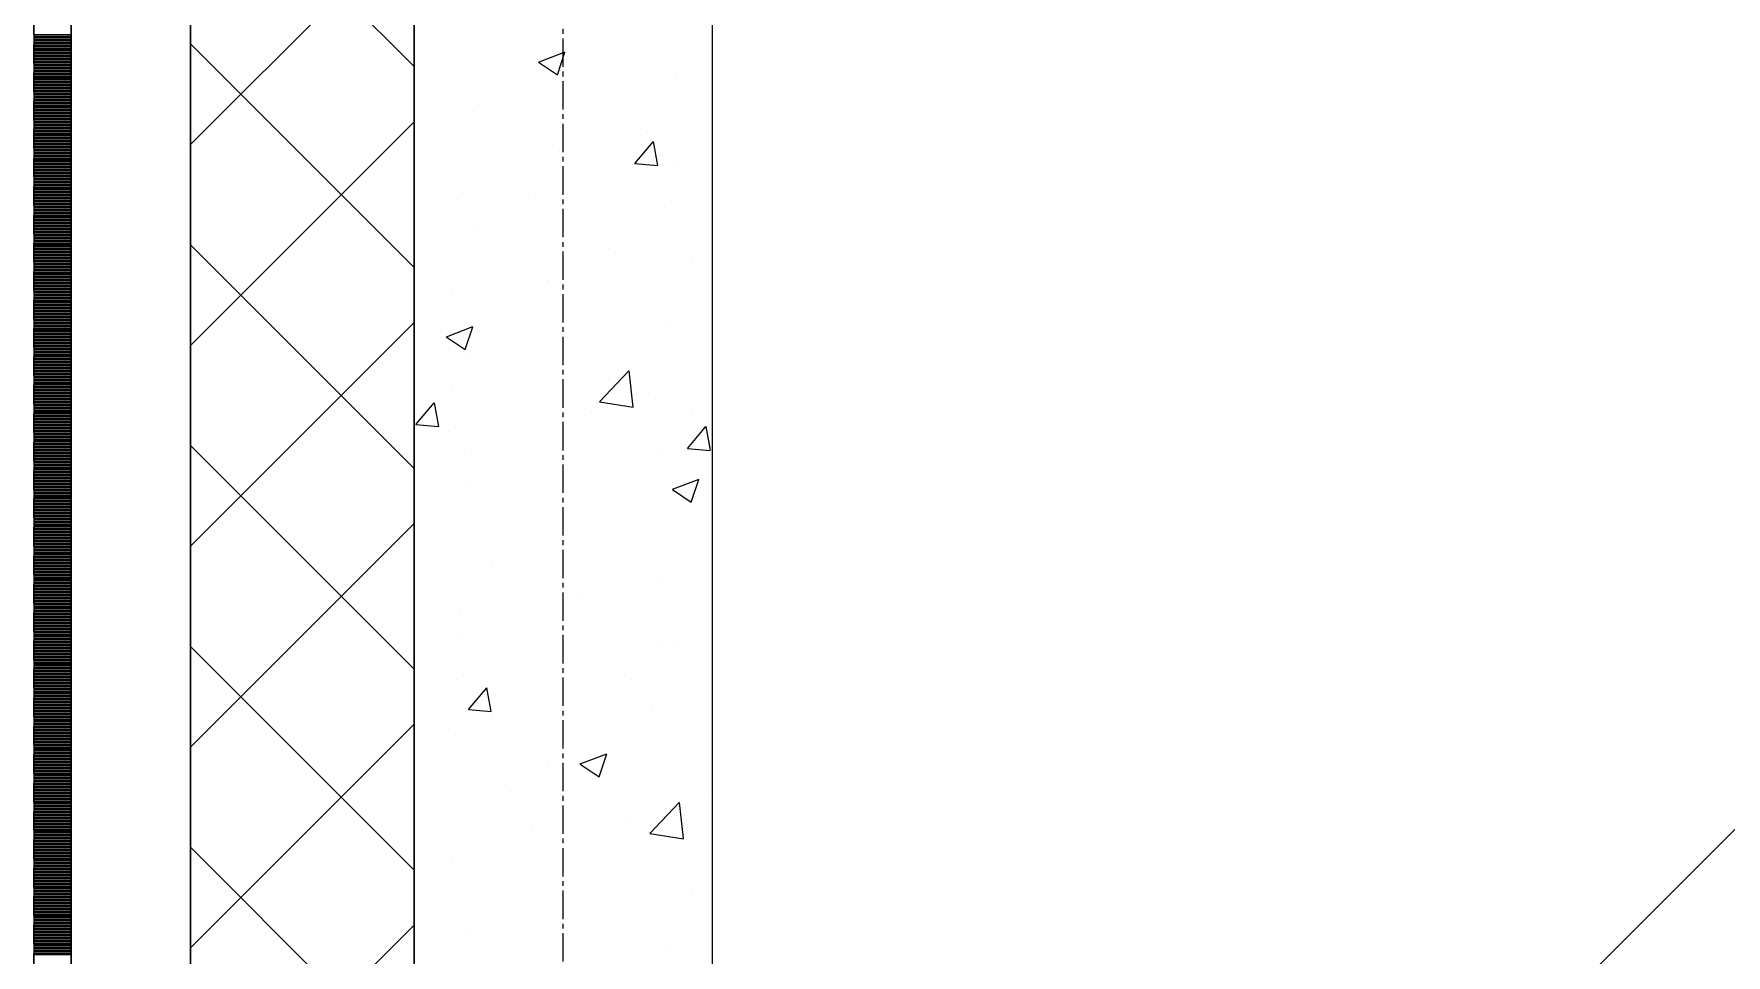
# Model space of a CAD drawing. Header units: millimetres. Extents: x 538266 to 1167394, y 114608 to 637157.
# Drawn here: x 828883 to 830018, y 182014 to 182631 of the extents above; entities that cross this region are included whole.
import ezdxf
from ezdxf.enums import TextEntityAlignment as Align

# ---------------------------------------------------------------- set-up
doc = ezdxf.new("R2010")
doc.units = ezdxf.units.MM
doc.linetypes.add('CENTER2', pattern=[28.575, 19.05, -3.175, 3.175, -3.175])
doc.linetypes.add('DASHED', pattern=[19.05, 12.7, -6.35])
doc.layers.get('Defpoints').update_dxf_attribs({"color": 140})
doc.layers.add('АР_Делит', color=120, linetype='Continuous', lineweight=0, plot=False)
for name, color, linetype, lineweight in [('АР_Стены ПЕНОблок', 52, 'Continuous', 20), ('АР_Тонкая', 254, 'Continuous', 5), ('АР_Утеплитель', 31, 'Continuous', 0), ('АР_Штриховка', 8, 'Continuous', 0)]:
    doc.layers.add(name, color=color, linetype=linetype, lineweight=lineweight)
doc.layers.add('РД_Оси_100', color=7, linetype='Continuous', lineweight=0, true_color=0x525252)
doc.layers.add('ФВ-5', color=7, linetype='Continuous')
doc.styles.add('style1', font='ARIALN.TTF')

# ---------------------------------------------------------------- blocks, each defined once
blk = doc.blocks.new('2_этаж')
at = {"layer": 'АР_Стены ПЕНОблок', "color": 18, "linetype": 'Continuous', "lineweight": 20, "true_color": 0x000000}
for p, q in [((672773.6, 213213.2), (672773.6, 137013.2)), ((672973.6, 137013.2), (672973.6, 213213.2))]:
    blk.add_line(p, q, dxfattribs=at)
at = {"layer": 'АР_Тонкая', "color": 18, "linetype": 'Continuous', "lineweight": 5, "true_color": 0x000000}
for p, q in [((672518.6, 213213.2), (672518.6, 137013.2)), ((672543.6, 213213.2), (672543.6, 137013.2)), ((672543.6, 137013.2), (672543.6, 213213.2)), ((672623.6, 137013.2), (672623.6, 213213.2))]:
    blk.add_line(p, q, dxfattribs=at)
at = {"layer": 'АР_Утеплитель', "color": 18, "linetype": 'Continuous', "lineweight": 0, "true_color": 0x000000}
for p, q in [((672623.6, 213213.2), (672623.6, 137013.2)), ((672773.6, 137013.2), (672773.6, 213213.2))]:
    blk.add_line(p, q, dxfattribs=at)
at = {"layer": 'АР_Штриховка', "color": 18, "linetype": 'Continuous', "lineweight": 0, "true_color": 0x000000}
for p, q in [((672773.6, 182609.5), (672623.6, 182759.5)), ((672623.6, 182557.3), (672773.6, 182707.3)), ((672518.6, 182631), (672543.6, 182631)), ((672518.6, 182630), (672543.6, 182630)), ((672518.6, 182629), (672543.6, 182629)), ((672518.6, 182628), (672543.6, 182628)), ((672518.6, 182627), (672543.6, 182627)), ((672518.6, 182626), (672543.6, 182626)), ((672518.6, 182625), (672543.6, 182625)), ((672518.6, 182624), (672543.6, 182624)), ((672518.6, 182623), (672543.6, 182623)), ((672518.6, 182622), (672543.6, 182622)), ((672518.6, 182621), (672543.6, 182621)), ((672518.6, 182620), (672543.6, 182620)), ((672518.6, 182619), (672543.6, 182619)), ((672773.6, 182474.8), (672623.6, 182624.8)), ((672857, 182612.5), (672874.8, 182619.4)), ((672869.6, 182603.9), (672874.7, 182619.2)), ((672518.6, 182618), (672543.6, 182618)), ((672518.6, 182617), (672543.6, 182617)), ((672518.6, 182616), (672543.6, 182616)), ((672518.6, 182615), (672543.6, 182615)), ((672518.6, 182614), (672543.6, 182614)), ((672518.6, 182613), (672543.6, 182613)), ((672518.6, 182612), (672543.6, 182612)), ((672518.6, 182611), (672543.6, 182611)), ((672518.6, 182610), (672543.6, 182610)), ((672518.6, 182609), (672543.6, 182609)), ((672518.6, 182608), (672543.6, 182608)), ((672856.9, 182612.4), (672869.6, 182603.9)), ((672518.6, 182607), (672543.6, 182607)), ((672518.6, 182606), (672543.6, 182606)), ((672518.6, 182605), (672543.6, 182605)), ((672518.6, 182604), (672543.6, 182604)), ((672518.6, 182603), (672543.6, 182603)), ((672518.6, 182602), (672543.6, 182602)), ((672518.6, 182601), (672543.6, 182601)), ((672518.6, 182600), (672543.6, 182600)), ((672518.6, 182599), (672543.6, 182599)), ((672518.6, 182598), (672543.6, 182598)), ((672518.6, 182597), (672543.6, 182597)), ((672518.6, 182596), (672543.6, 182596)), ((672948.9, 182603.5), (672948.9, 182603.5)), ((672518.6, 182595), (672543.6, 182595)), ((672518.6, 182594), (672543.6, 182594)), ((672518.6, 182593), (672543.6, 182593)), ((672518.6, 182592), (672543.6, 182592)), ((672518.6, 182591), (672543.6, 182591)), ((672518.6, 182590), (672543.6, 182590)), ((672518.6, 182589), (672543.6, 182589)), ((672518.6, 182588), (672543.6, 182588)), ((672518.6, 182587), (672543.6, 182587)), ((672518.6, 182586), (672543.6, 182586)), ((672518.6, 182585), (672543.6, 182585)), ((672518.6, 182584), (672543.6, 182584)), ((672518.6, 182583), (672543.6, 182583)), ((672518.6, 182582), (672543.6, 182582)), ((672518.6, 182581), (672543.6, 182581)), ((672518.6, 182580), (672543.6, 182580)), ((672518.6, 182579), (672543.6, 182579)), ((672518.6, 182578), (672543.6, 182578)), ((672518.6, 182577), (672543.6, 182577)), ((672518.6, 182576), (672543.6, 182576)), ((672518.6, 182575), (672543.6, 182575)), ((672518.6, 182574), (672543.6, 182574)), ((672817, 182584.4), (672817, 182584.4)), ((672518.6, 182573), (672543.6, 182573)), ((672518.6, 182572), (672543.6, 182572)), ((672518.6, 182571), (672543.6, 182571)), ((672518.6, 182570), (672543.6, 182570)), ((672518.6, 182569), (672543.6, 182569)), ((672518.6, 182568), (672543.6, 182568)), ((672518.6, 182567), (672543.6, 182567)), ((672518.6, 182566), (672543.6, 182566)), ((672518.6, 182565), (672543.6, 182565)), ((672518.6, 182564), (672543.6, 182564)), ((672518.6, 182563), (672543.6, 182563)), ((672518.6, 182562), (672543.6, 182562)), ((672623.6, 182422.6), (672773.6, 182572.6)), ((672930, 182565.3), (672930, 182565.3)), ((672518.6, 182561), (672543.6, 182561)), ((672518.6, 182560), (672543.6, 182560)), ((672518.6, 182559), (672543.6, 182559)), ((672518.6, 182558), (672543.6, 182558)), ((672518.6, 182557), (672543.6, 182557)), ((672518.6, 182556), (672543.6, 182556)), ((672518.6, 182555), (672543.6, 182555)), ((672518.6, 182554), (672543.6, 182554)), ((672518.6, 182553), (672543.6, 182553)), ((672518.6, 182552), (672543.6, 182552)), ((672518.6, 182551), (672543.6, 182551)), ((672866.4, 182556.9), (672866.4, 182556.9)), ((672921.6, 182544.5), (672933.9, 182559.1)), ((672937, 182543.2), (672934.1, 182559.2)), ((672518.6, 182550), (672543.6, 182550)), ((672518.6, 182549), (672543.6, 182549)), ((672518.6, 182548), (672543.6, 182548)), ((672518.6, 182547), (672543.6, 182547)), ((672518.6, 182546), (672543.6, 182546)), ((672518.6, 182545), (672543.6, 182545)), ((672518.6, 182544), (672543.6, 182544)), ((672518.6, 182543), (672543.6, 182543)), ((672518.6, 182542), (672543.6, 182542)), ((672518.6, 182541), (672543.6, 182541)), ((672518.6, 182540), (672543.6, 182540)), ((672921.6, 182544.5), (672936.8, 182543.2)), ((672950.7, 182545.5), (672950.7, 182545.5)), ((672518.6, 182539), (672543.6, 182539)), ((672518.6, 182538), (672543.6, 182538)), ((672518.6, 182537), (672543.6, 182537)), ((672518.6, 182536), (672543.6, 182536)), ((672518.6, 182535), (672543.6, 182535)), ((672518.6, 182534), (672543.6, 182534)), ((672518.6, 182533), (672543.6, 182533)), ((672518.6, 182532), (672543.6, 182532)), ((672518.6, 182531), (672543.6, 182531)), ((672518.6, 182530), (672543.6, 182530)), ((672518.6, 182529), (672543.6, 182529)), ((672518.6, 182528), (672543.6, 182528)), ((672518.6, 182527), (672543.6, 182527)), ((672518.6, 182526), (672543.6, 182526)), ((672518.6, 182525), (672543.6, 182525)), ((672518.6, 182524), (672543.6, 182524)), ((672518.6, 182523), (672543.6, 182523)), ((672518.6, 182522), (672543.6, 182522)), ((672518.6, 182521), (672543.6, 182521)), ((672518.6, 182520), (672543.6, 182520)), ((672518.6, 182519), (672543.6, 182519)), ((672518.6, 182518), (672543.6, 182518)), ((672518.6, 182517), (672543.6, 182517)), ((672802.6, 182520.1), (672802.6, 182520.1)), ((672850, 182521.6), (672850, 182521.6)), ((672945.8, 182518.9), (672945.8, 182518.9)), ((672518.6, 182516), (672543.6, 182516)), ((672518.6, 182515), (672543.6, 182515)), ((672518.6, 182514), (672543.6, 182514)), ((672518.6, 182513), (672543.6, 182513)), ((672518.6, 182512), (672543.6, 182512)), ((672518.6, 182511), (672543.6, 182511)), ((672518.6, 182510), (672543.6, 182510)), ((672518.6, 182509), (672543.6, 182509)), ((672518.6, 182508), (672543.6, 182508)), ((672518.6, 182507), (672543.6, 182507)), ((672518.6, 182506), (672543.6, 182506)), ((672518.6, 182505), (672543.6, 182505)), ((672518.6, 182504), (672543.6, 182504)), ((672518.6, 182503), (672543.6, 182503)), ((672518.6, 182502), (672543.6, 182502)), ((672518.6, 182501), (672543.6, 182501)), ((672518.6, 182500), (672543.6, 182500)), ((672518.6, 182499), (672543.6, 182499)), ((672518.6, 182498), (672543.6, 182498)), ((672518.6, 182497), (672543.6, 182497)), ((672518.6, 182496), (672543.6, 182496)), ((672518.6, 182495), (672543.6, 182495)), ((672518.6, 182494), (672543.6, 182494)), ((672813.9, 182499.9), (672813.9, 182499.9)), ((672518.6, 182493), (672543.6, 182493)), ((672518.6, 182492), (672543.6, 182492)), ((672518.6, 182491), (672543.6, 182491)), ((672518.6, 182490), (672543.6, 182490)), ((672518.6, 182489), (672543.6, 182489)), ((672518.6, 182488), (672543.6, 182488)), ((672518.6, 182487), (672543.6, 182487)), ((672518.6, 182486), (672543.6, 182486)), ((672518.6, 182485), (672543.6, 182485)), ((672518.6, 182484), (672543.6, 182484)), ((672518.6, 182483), (672543.6, 182483)), ((672773.6, 182340.1), (672623.6, 182490.1)), ((672903.6, 182487.5), (672903.6, 182487.5)), ((672518.6, 182482), (672543.6, 182482)), ((672518.6, 182481), (672543.6, 182481)), ((672518.6, 182480), (672543.6, 182480)), ((672518.6, 182479), (672543.6, 182479)), ((672518.6, 182478), (672543.6, 182478)), ((672518.6, 182477), (672543.6, 182477)), ((672518.6, 182476), (672543.6, 182476)), ((672518.6, 182475), (672543.6, 182475)), ((672518.6, 182474), (672543.6, 182474)), ((672518.6, 182473), (672543.6, 182473)), ((672518.6, 182472), (672543.6, 182472)), ((672959.3, 182477.8), (672959.3, 182477.8)), ((672518.6, 182471), (672543.6, 182471)), ((672518.6, 182470), (672543.6, 182470)), ((672518.6, 182469), (672543.6, 182469)), ((672518.6, 182468), (672543.6, 182468)), ((672518.6, 182467), (672543.6, 182467)), ((672518.6, 182466), (672543.6, 182466)), ((672518.6, 182465), (672543.6, 182465)), ((672518.6, 182464), (672543.6, 182464)), ((672518.6, 182463), (672543.6, 182463)), ((672518.6, 182462), (672543.6, 182462)), ((672518.6, 182461), (672543.6, 182461)), ((672518.6, 182460), (672543.6, 182460)), ((672863.1, 182465.1), (672863.1, 182465.1)), ((672863.4, 182464.3), (672863.4, 182464.3)), ((672518.6, 182459), (672543.6, 182459)), ((672518.6, 182458), (672543.6, 182458)), ((672518.6, 182457), (672543.6, 182457)), ((672518.6, 182456), (672543.6, 182456)), ((672518.6, 182455), (672543.6, 182455)), ((672518.6, 182454), (672543.6, 182454)), ((672518.6, 182453), (672543.6, 182453)), ((672518.6, 182452), (672543.6, 182452)), ((672518.6, 182451), (672543.6, 182451)), ((672518.6, 182450), (672543.6, 182450)), ((672518.6, 182449), (672543.6, 182449)), ((672799.5, 182456.7), (672799.5, 182456.7)), ((672518.6, 182448), (672543.6, 182448)), ((672518.6, 182447), (672543.6, 182447)), ((672518.6, 182446), (672543.6, 182446)), ((672518.6, 182445), (672543.6, 182445)), ((672518.6, 182444), (672543.6, 182444)), ((672518.6, 182443), (672543.6, 182443)), ((672518.6, 182442), (672543.6, 182442)), ((672518.6, 182441), (672543.6, 182441)), ((672518.6, 182440), (672543.6, 182440)), ((672518.6, 182439), (672543.6, 182439)), ((672518.6, 182438), (672543.6, 182438)), ((672518.6, 182437), (672543.6, 182437)), ((672623.6, 182287.9), (672773.6, 182437.9)), ((672518.6, 182436), (672543.6, 182436)), ((672518.6, 182435), (672543.6, 182435)), ((672518.6, 182434), (672543.6, 182434)), ((672518.6, 182433), (672543.6, 182433)), ((672518.6, 182432), (672543.6, 182432)), ((672518.6, 182431), (672543.6, 182431)), ((672518.6, 182430), (672543.6, 182430)), ((672518.6, 182429), (672543.6, 182429)), ((672518.6, 182428), (672543.6, 182428)), ((672518.6, 182427), (672543.6, 182427)), ((672518.6, 182426), (672543.6, 182426)), ((672795.1, 182428.2), (672807.7, 182419.7)), ((672795.2, 182428.3), (672813, 182435.2)), ((672807.8, 182419.7), (672812.9, 182435)), ((672942.8, 182434.3), (672942.8, 182434.3)), ((672518.6, 182425), (672543.6, 182425)), ((672518.6, 182424), (672543.6, 182424)), ((672518.6, 182423), (672543.6, 182423)), ((672518.6, 182422), (672543.6, 182422)), ((672518.6, 182421), (672543.6, 182421)), ((672518.6, 182420), (672543.6, 182420)), ((672518.6, 182419), (672543.6, 182419)), ((672518.6, 182418), (672543.6, 182418)), ((672518.6, 182417), (672543.6, 182417)), ((672518.6, 182416), (672543.6, 182416)), ((672518.6, 182415), (672543.6, 182415)), ((672810.8, 182415.3), (672810.8, 182415.3)), ((672518.6, 182414), (672543.6, 182414)), ((672518.6, 182413), (672543.6, 182413)), ((672518.6, 182412), (672543.6, 182412)), ((672518.6, 182411), (672543.6, 182411)), ((672518.6, 182410), (672543.6, 182410)), ((672518.6, 182409), (672543.6, 182409)), ((672518.6, 182408), (672543.6, 182408)), ((672518.6, 182407), (672543.6, 182407)), ((672518.6, 182406), (672543.6, 182406)), ((672518.6, 182405), (672543.6, 182405)), ((672518.6, 182404), (672543.6, 182404)), ((672518.6, 182403), (672543.6, 182403)), ((672897.9, 182384.7), (672917.6, 182405.4)), ((672920.5, 182381.2), (672917.7, 182405.4)), ((672518.6, 182402), (672543.6, 182402)), ((672518.6, 182401), (672543.6, 182401)), ((672518.6, 182400), (672543.6, 182400)), ((672518.6, 182399), (672543.6, 182399)), ((672518.6, 182398), (672543.6, 182398)), ((672518.6, 182397), (672543.6, 182397)), ((672518.6, 182396), (672543.6, 182396)), ((672518.6, 182395), (672543.6, 182395)), ((672518.6, 182394), (672543.6, 182394)), ((672518.6, 182393), (672543.6, 182393)), ((672518.6, 182392), (672543.6, 182392)), ((672799.5, 182392.5), (672799.5, 182392.5)), ((672518.6, 182391), (672543.6, 182391)), ((672518.6, 182390), (672543.6, 182390)), ((672518.6, 182389), (672543.6, 182389)), ((672518.6, 182388), (672543.6, 182388)), ((672518.6, 182387), (672543.6, 182387)), ((672518.6, 182386), (672543.6, 182386)), ((672518.6, 182385), (672543.6, 182385)), ((672518.6, 182384), (672543.6, 182384)), ((672518.6, 182383), (672543.6, 182383)), ((672518.6, 182382), (672543.6, 182382)), ((672518.6, 182381), (672543.6, 182381)), ((672774.7, 182369.4), (672786.9, 182384)), ((672790.1, 182368.1), (672787.1, 182384)), ((672897.9, 182384.6), (672920.5, 182381.1)), ((672935.1, 182386.8), (672935.1, 182386.8)), ((672518.6, 182380), (672543.6, 182380)), ((672518.6, 182379), (672543.6, 182379)), ((672518.6, 182378), (672543.6, 182378)), ((672518.6, 182377), (672543.6, 182377)), ((672518.6, 182376), (672543.6, 182376)), ((672518.6, 182375), (672543.6, 182375)), ((672518.6, 182374), (672543.6, 182374)), ((672518.6, 182373), (672543.6, 182373)), ((672518.6, 182372), (672543.6, 182372)), ((672518.6, 182371), (672543.6, 182371)), ((672518.6, 182370), (672543.6, 182370)), ((672518.6, 182369), (672543.6, 182369)), ((672774.7, 182369.4), (672789.9, 182368.1)), ((672892.5, 182377.6), (672892.5, 182377.6)), ((672960.4, 182375.4), (672960.4, 182375.4)), ((672518.6, 182368), (672543.6, 182368)), ((672518.6, 182367), (672543.6, 182367)), ((672518.6, 182366), (672543.6, 182366)), ((672518.6, 182365), (672543.6, 182365)), ((672518.6, 182364), (672543.6, 182364)), ((672518.6, 182363), (672543.6, 182363)), ((672518.6, 182362), (672543.6, 182362)), ((672518.6, 182361), (672543.6, 182361)), ((672518.6, 182360), (672543.6, 182360)), ((672518.6, 182359), (672543.6, 182359)), ((672518.6, 182358), (672543.6, 182358)), ((672796.3, 182364.9), (672796.3, 182364.9)), ((672956.9, 182353.5), (672969.1, 182368.1)), ((672972.3, 182352.2), (672969.3, 182368.1)), ((672518.6, 182357), (672543.6, 182357)), ((672518.6, 182356), (672543.6, 182356)), ((672518.6, 182355), (672543.6, 182355)), ((672518.6, 182354), (672543.6, 182354)), ((672518.6, 182353), (672543.6, 182353)), ((672518.6, 182352), (672543.6, 182352)), ((672518.6, 182351), (672543.6, 182351)), ((672518.6, 182350), (672543.6, 182350)), ((672518.6, 182349), (672543.6, 182349)), ((672518.6, 182348), (672543.6, 182348)), ((672518.6, 182347), (672543.6, 182347)), ((672773.6, 182205.4), (672623.6, 182355.4)), ((672812.3, 182350), (672812.3, 182350)), ((672939.7, 182349.8), (672939.7, 182349.8)), ((672956.9, 182353.5), (672972, 182352.1)), ((672518.6, 182346), (672543.6, 182346)), ((672518.6, 182345), (672543.6, 182345)), ((672518.6, 182344), (672543.6, 182344)), ((672518.6, 182343), (672543.6, 182343)), ((672518.6, 182342), (672543.6, 182342)), ((672518.6, 182341), (672543.6, 182341)), ((672518.6, 182340), (672543.6, 182340)), ((672518.6, 182339), (672543.6, 182339)), ((672518.6, 182338), (672543.6, 182338)), ((672518.6, 182337), (672543.6, 182337)), ((672518.6, 182336), (672543.6, 182336)), ((672518.6, 182335), (672543.6, 182335)), ((672518.6, 182334), (672543.6, 182334)), ((672518.6, 182333), (672543.6, 182333)), ((672518.6, 182332), (672543.6, 182332)), ((672518.6, 182331), (672543.6, 182331)), ((672518.6, 182330), (672543.6, 182330)), ((672518.6, 182329), (672543.6, 182329)), ((672518.6, 182328), (672543.6, 182328)), ((672518.6, 182327), (672543.6, 182327)), ((672518.6, 182326), (672543.6, 182326)), ((672518.6, 182325), (672543.6, 182325)), ((672518.6, 182324), (672543.6, 182324)), ((672807.7, 182330.8), (672807.7, 182330.8)), ((672946.7, 182325.9), (672959.4, 182317.4)), ((672946.8, 182326.1), (672964.6, 182332.9)), ((672959.4, 182317.4), (672964.5, 182332.7)), ((672518.6, 182323), (672543.6, 182323)), ((672518.6, 182322), (672543.6, 182322)), ((672518.6, 182321), (672543.6, 182321)), ((672518.6, 182320), (672543.6, 182320)), ((672518.6, 182319), (672543.6, 182319)), ((672518.6, 182318), (672543.6, 182318)), ((672518.6, 182317), (672543.6, 182317)), ((672518.6, 182316), (672543.6, 182316)), ((672518.6, 182315), (672543.6, 182315)), ((672518.6, 182314), (672543.6, 182314)), ((672518.6, 182313), (672543.6, 182313)), ((672518.6, 182312), (672543.6, 182312)), ((672518.6, 182311), (672543.6, 182311)), ((672518.6, 182310), (672543.6, 182310)), ((672518.6, 182309), (672543.6, 182309)), ((672518.6, 182308), (672543.6, 182308)), ((672518.6, 182307), (672543.6, 182307)), ((672518.6, 182306), (672543.6, 182306)), ((672518.6, 182305), (672543.6, 182305)), ((672518.6, 182304), (672543.6, 182304)), ((672518.6, 182303), (672543.6, 182303)), ((672518.6, 182302), (672543.6, 182302)), ((672518.6, 182301), (672543.6, 182301)), ((672623.6, 182153.2), (672773.6, 182303.2)), ((672518.6, 182300), (672543.6, 182300)), ((672518.6, 182299), (672543.6, 182299)), ((672518.6, 182298), (672543.6, 182298)), ((672518.6, 182297), (672543.6, 182297)), ((672518.6, 182296), (672543.6, 182296)), ((672518.6, 182295), (672543.6, 182295)), ((672518.6, 182294), (672543.6, 182294)), ((672518.6, 182293), (672543.6, 182293)), ((672518.6, 182292), (672543.6, 182292)), ((672518.6, 182291), (672543.6, 182291)), ((672518.6, 182290), (672543.6, 182290)), ((672518.6, 182289), (672543.6, 182289)), ((672518.6, 182288), (672543.6, 182288)), ((672518.6, 182287), (672543.6, 182287)), ((672518.6, 182286), (672543.6, 182286)), ((672518.6, 182285), (672543.6, 182285)), ((672518.6, 182284), (672543.6, 182284)), ((672518.6, 182283), (672543.6, 182283)), ((672518.6, 182282), (672543.6, 182282)), ((672518.6, 182281), (672543.6, 182281)), ((672518.6, 182280), (672543.6, 182280)), ((672518.6, 182279), (672543.6, 182279)), ((672518.6, 182278), (672543.6, 182278)), ((672518.6, 182277), (672543.6, 182277)), ((672518.6, 182276), (672543.6, 182276)), ((672518.6, 182275), (672543.6, 182275)), ((672518.6, 182274), (672543.6, 182274)), ((672518.6, 182273), (672543.6, 182273)), ((672518.6, 182272), (672543.6, 182272)), ((672518.6, 182271), (672543.6, 182271)), ((672518.6, 182270), (672543.6, 182270)), ((672518.6, 182269), (672543.6, 182269)), ((672518.6, 182268), (672543.6, 182268)), ((672518.6, 182267), (672543.6, 182267)), ((672825.7, 182277.4), (672825.7, 182277.4)), ((672518.6, 182266), (672543.6, 182266)), ((672518.6, 182265), (672543.6, 182265)), ((672518.6, 182264), (672543.6, 182264)), ((672518.6, 182263), (672543.6, 182263)), ((672518.6, 182262), (672543.6, 182262)), ((672518.6, 182261), (672543.6, 182261)), ((672518.6, 182260), (672543.6, 182260)), ((672518.6, 182259), (672543.6, 182259)), ((672518.6, 182258), (672543.6, 182258)), ((672518.6, 182257), (672543.6, 182257)), ((672518.6, 182256), (672543.6, 182256)), ((672885.6, 182257), (672885.6, 182257)), ((672936.6, 182265.2), (672936.6, 182265.2)), ((672518.6, 182255), (672543.6, 182255)), ((672518.6, 182254), (672543.6, 182254)), ((672518.6, 182253), (672543.6, 182253)), ((672518.6, 182252), (672543.6, 182252)), ((672518.6, 182251), (672543.6, 182251)), ((672518.6, 182250), (672543.6, 182250)), ((672518.6, 182249), (672543.6, 182249)), ((672518.6, 182248), (672543.6, 182248)), ((672518.6, 182247), (672543.6, 182247)), ((672518.6, 182246), (672543.6, 182246)), ((672518.6, 182245), (672543.6, 182245)), ((672804.7, 182246.2), (672804.7, 182246.2)), ((672518.6, 182244), (672543.6, 182244)), ((672518.6, 182243), (672543.6, 182243)), ((672518.6, 182242), (672543.6, 182242)), ((672518.6, 182241), (672543.6, 182241)), ((672518.6, 182240), (672543.6, 182240)), ((672518.6, 182239), (672543.6, 182239)), ((672518.6, 182238), (672543.6, 182238)), ((672518.6, 182237), (672543.6, 182237)), ((672518.6, 182236), (672543.6, 182236)), ((672518.6, 182235), (672543.6, 182235)), ((672518.6, 182234), (672543.6, 182234)), ((672518.6, 182233), (672543.6, 182233)), ((672518.6, 182232), (672543.6, 182232)), ((672518.6, 182231), (672543.6, 182231)), ((672518.6, 182230), (672543.6, 182230)), ((672518.6, 182229), (672543.6, 182229)), ((672518.6, 182228), (672543.6, 182228)), ((672518.6, 182227), (672543.6, 182227)), ((672518.6, 182226), (672543.6, 182226)), ((672518.6, 182225), (672543.6, 182225)), ((672518.6, 182224), (672543.6, 182224)), ((672518.6, 182223), (672543.6, 182223)), ((672518.6, 182222), (672543.6, 182222)), ((672803.6, 182228.6), (672803.6, 182228.6)), ((672939.2, 182222.9), (672939.2, 182222.9)), ((672949.9, 182223.9), (672949.9, 182223.9)), ((672518.6, 182221), (672543.6, 182221)), ((672518.6, 182220), (672543.6, 182220)), ((672518.6, 182219), (672543.6, 182219)), ((672518.6, 182218), (672543.6, 182218)), ((672518.6, 182217), (672543.6, 182217)), ((672518.6, 182216), (672543.6, 182216)), ((672518.6, 182215), (672543.6, 182215)), ((672518.6, 182214), (672543.6, 182214)), ((672518.6, 182213), (672543.6, 182213)), ((672518.6, 182212), (672543.6, 182212)), ((672518.6, 182211), (672543.6, 182211)), ((672773.6, 182070.7), (672623.6, 182220.7)), ((672518.6, 182210), (672543.6, 182210)), ((672518.6, 182209), (672543.6, 182209)), ((672518.6, 182208), (672543.6, 182208)), ((672518.6, 182207), (672543.6, 182207)), ((672518.6, 182206), (672543.6, 182206)), ((672518.6, 182205), (672543.6, 182205)), ((672518.6, 182204), (672543.6, 182204)), ((672518.6, 182203), (672543.6, 182203)), ((672518.6, 182202), (672543.6, 182202)), ((672518.6, 182201), (672543.6, 182201)), ((672518.6, 182200), (672543.6, 182200)), ((672518.6, 182199), (672543.6, 182199)), ((672518.6, 182198), (672543.6, 182198)), ((672518.6, 182197), (672543.6, 182197)), ((672518.6, 182196), (672543.6, 182196)), ((672518.6, 182195), (672543.6, 182195)), ((672518.6, 182194), (672543.6, 182194)), ((672518.6, 182193), (672543.6, 182193)), ((672518.6, 182192), (672543.6, 182192)), ((672518.6, 182191), (672543.6, 182191)), ((672518.6, 182190), (672543.6, 182190)), ((672518.6, 182189), (672543.6, 182189)), ((672518.6, 182188), (672543.6, 182188)), ((672801.8, 182198.5), (672801.8, 182198.5)), ((672809.9, 182178.4), (672822.2, 182192.9)), ((672825.3, 182177.1), (672822.4, 182193)), ((672919.3, 182198.3), (672919.3, 182198.3)), ((672518.6, 182187), (672543.6, 182187)), ((672518.6, 182186), (672543.6, 182186)), ((672518.6, 182185), (672543.6, 182185)), ((672518.6, 182184), (672543.6, 182184)), ((672518.6, 182183), (672543.6, 182183)), ((672518.6, 182182), (672543.6, 182182)), ((672518.6, 182181), (672543.6, 182181)), ((672518.6, 182180), (672543.6, 182180)), ((672518.6, 182179), (672543.6, 182179)), ((672518.6, 182178), (672543.6, 182178)), ((672518.6, 182177), (672543.6, 182177)), ((672518.6, 182176), (672543.6, 182176)), ((672809.9, 182178.3), (672825.1, 182177)), ((672933.5, 182180.7), (672933.5, 182180.7)), ((672518.6, 182175), (672543.6, 182175)), ((672518.6, 182174), (672543.6, 182174)), ((672518.6, 182173), (672543.6, 182173)), ((672518.6, 182172), (672543.6, 182172)), ((672518.6, 182171), (672543.6, 182171)), ((672518.6, 182170), (672543.6, 182170)), ((672518.6, 182169), (672543.6, 182169)), ((672518.6, 182168), (672543.6, 182168)), ((672518.6, 182167), (672543.6, 182167)), ((672518.6, 182166), (672543.6, 182166)), ((672518.6, 182165), (672543.6, 182165)), ((672623.6, 182018.5), (672773.6, 182168.5)), ((672518.6, 182164), (672543.6, 182164)), ((672518.6, 182163), (672543.6, 182163)), ((672518.6, 182162), (672543.6, 182162)), ((672518.6, 182161), (672543.6, 182161)), ((672518.6, 182160), (672543.6, 182160)), ((672518.6, 182159), (672543.6, 182159)), ((672518.6, 182158), (672543.6, 182158)), ((672518.6, 182157), (672543.6, 182157)), ((672518.6, 182156), (672543.6, 182156)), ((672518.6, 182155), (672543.6, 182155)), ((672518.6, 182154), (672543.6, 182154)), ((672801.6, 182161.6), (672801.6, 182161.6)), ((672518.6, 182153), (672543.6, 182153)), ((672518.6, 182152), (672543.6, 182152)), ((672518.6, 182151), (672543.6, 182151)), ((672518.6, 182150), (672543.6, 182150)), ((672518.6, 182149), (672543.6, 182149)), ((672518.6, 182148), (672543.6, 182148)), ((672518.6, 182147), (672543.6, 182147)), ((672518.6, 182146), (672543.6, 182146)), ((672518.6, 182145), (672543.6, 182145)), ((672518.6, 182144), (672543.6, 182144)), ((672518.6, 182143), (672543.6, 182143)), ((672518.6, 182142), (672543.6, 182142)), ((672862.7, 182142.7), (672862.7, 182142.7)), ((672885, 182141.9), (672902.8, 182148.7)), ((672897.6, 182133.2), (672902.7, 182148.6)), ((672518.6, 182141), (672543.6, 182141)), ((672518.6, 182140), (672543.6, 182140)), ((672518.6, 182139), (672543.6, 182139)), ((672518.6, 182138), (672543.6, 182138)), ((672518.6, 182137), (672543.6, 182137)), ((672518.6, 182136), (672543.6, 182136)), ((672518.6, 182135), (672543.6, 182135)), ((672518.6, 182134), (672543.6, 182134)), ((672518.6, 182133), (672543.6, 182133)), ((672518.6, 182132), (672543.6, 182132)), ((672518.6, 182131), (672543.6, 182131)), ((672884.9, 182141.7), (672897.6, 182133.2)), ((672518.6, 182130), (672543.6, 182130)), ((672518.6, 182129), (672543.6, 182129)), ((672518.6, 182128), (672543.6, 182128)), ((672518.6, 182127), (672543.6, 182127)), ((672518.6, 182126), (672543.6, 182126)), ((672518.6, 182125), (672543.6, 182125)), ((672518.6, 182124), (672543.6, 182124)), ((672518.6, 182123), (672543.6, 182123)), ((672518.6, 182122), (672543.6, 182122)), ((672518.6, 182121), (672543.6, 182121)), ((672518.6, 182120), (672543.6, 182120)), ((672835.1, 182127.9), (672835.1, 182127.9)), ((672970.7, 182122.1), (672970.7, 182122.1)), ((672518.6, 182119), (672543.6, 182119)), ((672518.6, 182118), (672543.6, 182118)), ((672518.6, 182117), (672543.6, 182117)), ((672518.6, 182116), (672543.6, 182116)), ((672518.6, 182115), (672543.6, 182115)), ((672518.6, 182114), (672543.6, 182114)), ((672518.6, 182113), (672543.6, 182113)), ((672518.6, 182112), (672543.6, 182112)), ((672518.6, 182111), (672543.6, 182111)), ((672518.6, 182110), (672543.6, 182110)), ((672518.6, 182109), (672543.6, 182109)), ((672518.6, 182108), (672543.6, 182108)), ((672931.5, 182095.3), (672951.3, 182115.9)), ((672954.2, 182091.8), (672951.4, 182115.9)), ((672518.6, 182107), (672543.6, 182107)), ((672518.6, 182106), (672543.6, 182106)), ((672518.6, 182105), (672543.6, 182105)), ((672518.6, 182104), (672543.6, 182104)), ((672518.6, 182103), (672543.6, 182103)), ((672518.6, 182102), (672543.6, 182102)), ((672518.6, 182101), (672543.6, 182101)), ((672518.6, 182100), (672543.6, 182100)), ((672518.6, 182099), (672543.6, 182099)), ((672518.6, 182098), (672543.6, 182098)), ((672518.6, 182097), (672543.6, 182097)), ((672852.5, 182098.1), (672852.5, 182098.1)), ((672916.1, 182106.5), (672916.1, 182106.5)), ((672518.6, 182096), (672543.6, 182096)), ((672518.6, 182095), (672543.6, 182095)), ((672518.6, 182094), (672543.6, 182094)), ((672518.6, 182093), (672543.6, 182093)), ((672518.6, 182092), (672543.6, 182092)), ((672518.6, 182091), (672543.6, 182091)), ((672518.6, 182090), (672543.6, 182090)), ((672518.6, 182089), (672543.6, 182089)), ((672518.6, 182088), (672543.6, 182088)), ((672518.6, 182087), (672543.6, 182087)), ((672518.6, 182086), (672543.6, 182086)), ((672773.6, 181936), (672623.6, 182086)), ((672930.4, 182096.1), (672930.4, 182096.1)), ((672931.6, 182095.2), (672954.2, 182091.7)), ((672518.6, 182085), (672543.6, 182085)), ((672518.6, 182084), (672543.6, 182084)), ((672518.6, 182083), (672543.6, 182083)), ((672518.6, 182082), (672543.6, 182082)), ((672518.6, 182081), (672543.6, 182081)), ((672518.6, 182080), (672543.6, 182080)), ((672518.6, 182079), (672543.6, 182079)), ((672518.6, 182078), (672543.6, 182078)), ((672518.6, 182077), (672543.6, 182077)), ((672518.6, 182076), (672543.6, 182076)), ((672518.6, 182075), (672543.6, 182075)), ((672518.6, 182074), (672543.6, 182074)), ((672798.5, 182077.1), (672798.5, 182077.1)), ((672518.6, 182073), (672543.6, 182073)), ((672518.6, 182072), (672543.6, 182072)), ((672518.6, 182071), (672543.6, 182071)), ((672518.6, 182070), (672543.6, 182070)), ((672518.6, 182069), (672543.6, 182069)), ((672518.6, 182068), (672543.6, 182068)), ((672518.6, 182067), (672543.6, 182067)), ((672518.6, 182066), (672543.6, 182066)), ((672518.6, 182065), (672543.6, 182065)), ((672518.6, 182064), (672543.6, 182064)), ((672518.6, 182063), (672543.6, 182063)), ((672518.6, 182062), (672543.6, 182062)), ((672518.6, 182061), (672543.6, 182061)), ((672518.6, 182060), (672543.6, 182060)), ((672518.6, 182059), (672543.6, 182059)), ((672518.6, 182058), (672543.6, 182058)), ((672518.6, 182057), (672543.6, 182057)), ((672518.6, 182056), (672543.6, 182056)), ((672518.6, 182055), (672543.6, 182055)), ((672518.6, 182054), (672543.6, 182054)), ((672518.6, 182053), (672543.6, 182053)), ((672518.6, 182052), (672543.6, 182052)), ((672959.7, 182053.8), (672959.7, 182053.8)), ((672518.6, 182051), (672543.6, 182051)), ((672518.6, 182050), (672543.6, 182050)), ((672518.6, 182049), (672543.6, 182049)), ((672518.6, 182048), (672543.6, 182048)), ((672518.6, 182047), (672543.6, 182047)), ((672518.6, 182046), (672543.6, 182046)), ((672518.6, 182045), (672543.6, 182045)), ((672518.6, 182044), (672543.6, 182044)), ((672518.6, 182043), (672543.6, 182043)), ((672518.6, 182042), (672543.6, 182042)), ((672518.6, 182041), (672543.6, 182041)), ((672518.6, 182040), (672543.6, 182040)), ((672518.6, 182039), (672543.6, 182039)), ((672518.6, 182038), (672543.6, 182038)), ((672518.6, 182037), (672543.6, 182037)), ((672518.6, 182036), (672543.6, 182036)), ((672518.6, 182035), (672543.6, 182035)), ((672518.6, 182034), (672543.6, 182034)), ((672518.6, 182033), (672543.6, 182033)), ((672518.6, 182032), (672543.6, 182032)), ((672518.6, 182031), (672543.6, 182031)), ((672518.6, 182030), (672543.6, 182030)), ((672518.6, 182029), (672543.6, 182029)), ((672623.6, 181883.8), (672773.6, 182033.8)), ((672518.6, 182028), (672543.6, 182028)), ((672518.6, 182027), (672543.6, 182027)), ((672518.6, 182026), (672543.6, 182026)), ((672518.6, 182025), (672543.6, 182025)), ((672518.6, 182024), (672543.6, 182024)), ((672518.6, 182023), (672543.6, 182023)), ((672518.6, 182022), (672543.6, 182022)), ((672518.6, 182021), (672543.6, 182021)), ((672518.6, 182020), (672543.6, 182020)), ((672518.6, 182019), (672543.6, 182019)), ((672518.6, 182018), (672543.6, 182018)), ((672811.6, 182028.4), (672811.6, 182028.4)), ((672945.4, 182019), (672945.4, 182019)), ((672518.6, 182017), (672543.6, 182017)), ((672518.6, 182016), (672543.6, 182016)), ((672518.6, 182015), (672543.6, 182015)), ((672518.6, 182014), (672543.6, 182014))]:
    blk.add_line(p, q, dxfattribs=at)
at = {"layer": 'Defpoints', "color": 18, "true_color": 0x000000, "style": 'style1'}
for p in [(677970.6, 219836.4), (678101.2, 211681.4)]:
    blk.add_attdef('АР-ПОМЕЩЕНИЕ:НАИМЕНОВАНИЕ', text='', height=100, dxfattribs=at).set_placement(p, align=Align.MIDDLE)
blk = doc.blocks.new('СОШ_2200_АР_ОСИ_М100_28.05.24')
at = {"layer": 'АР_Делит', "color": 251, "linetype": 'DASHED', "true_color": 0x636466}
blk.add_lwpolyline([(114955, 135155), (114955, -355), (93595.036, -355), (93595.036, 13855), (94145, 13855), (94145, 68320), (66055, 68320), (66055, 13857.73), (83455, 13857.73), (83455, -355), (45245, -355), (45245, 13145), (44695, 13145), (44695, 26755), (45245, 26755), (45245, 68320), (20455, 68320), (20455, 26755), (27955, 26755), (27955, 13145), (-355, 13145), (-355, 100855)], dxfattribs=at)
at = {"layer": 'РД_Оси_100', "color": 251, "linetype": 'CENTER2', "true_color": 0x636466}
blk.add_line((0, -6155), (0, 139938.679), dxfattribs=at)

msp = doc.modelspace()

# ---------------------------------------------------------------- hatches: boundary and pattern name
at = {"layer": 'ФВ-5'}
h = msp.add_hatch(dxfattribs=at)
h.set_pattern_fill('ANSI31', color=3, scale=300)
h.paths.add_polyline_path([(836927.8, 185313.2), (836927.8, 185314.2), (836927.8, 185768.2), (836707.8, 185768.2), (836707.8, 186188.2), (829357.8, 186188.2), (829357.8, 185313.2), (829356.5, 182013.2), (829357.8, 182013.2), (829357.8, 181113.2), (829357.4, 180053.9, -0.256444), (829457.6, 179871.3, -0.284268), (829337.8, 179677.8), (829337.8, 179248.7, -0.284268), (829457.6, 179055.2, -0.284268), (829337.8, 178861.6), (829337.8, 177964.9, -0.284268), (829457.6, 177771.3, -0.255743), (829357.8, 177589.1), (829357.8, 177113.2), (832809.7, 177113.2, -0.594367), (833189.8, 177113.2), (834927.8, 177113.2), (834927.8, 177413.2), (835827.8, 177413.2), (835827.8, 177113.2), (835907.8, 177113.2), (835907.8, 177533.2), (836927.8, 177533.2), (836927.8, 177613.2), (836927.8, 181113.2), (836927.8, 182013.2), (836927.8, 182187.1, -0.260437), (836824.9, 182371.3, -0.260437), (836927.8, 182555.6)])
h.paths.add_polyline_path([(832635.7, 182246.9), (832085.7, 182246.9, -1), (832085.7, 182846.9), (832635.7, 182846.9, -1)], flags=16)
h.paths.add_polyline_path([(831759.1, 177835.7), (832772.3, 177835.7), (832772.3, 178295.2), (831759.1, 178295.2)], flags=24)
h.paths.add_polyline_path([(831489.4, 178262.2), (833042, 178262.2), (833042, 178459.8), (831489.4, 178459.8)], flags=24)
h.paths.add_polyline_path([(831574.9, 181966.7), (833127.6, 181966.7), (833127.6, 182164.3), (831574.9, 182164.3)], flags=24)
h.paths.add_polyline_path([(831769.6, 182278.8), (832951.7, 182278.8), (832951.7, 182814.9), (831769.6, 182814.9)], flags=24)
h.paths.add_polyline_path([(836449.7, 185729.8), (836739.4, 185729.8), (836739.4, 185955.3), (836449.7, 185955.3)], flags=24)

# ---------------------------------------------------------------- block references
msp.add_blockref('2_этаж', (156364.3, 0))
at = {"layer": 'РД_Оси_100'}
msp.add_blockref('СОШ_2200_АР_ОСИ_М100_28.05.24', (829237.8, 122413.2), dxfattribs=at)

doc.saveas('drawing.dxf')
